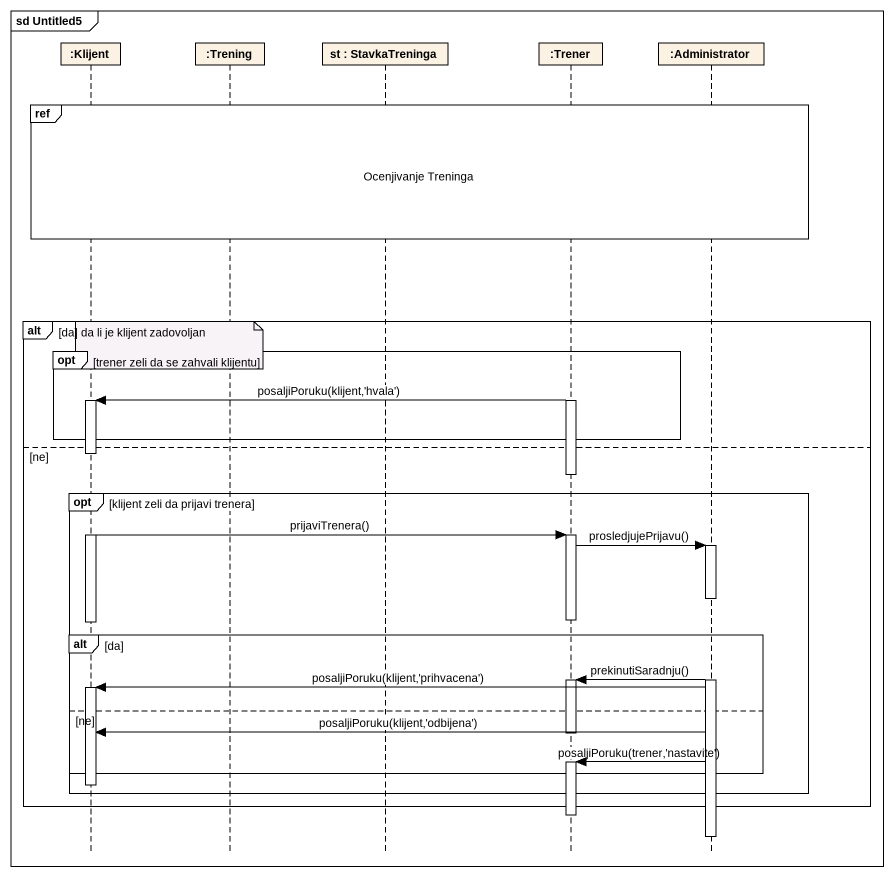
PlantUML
@startuml
mainframe sd Untitled5
hide footbox
participant ":Klijent" as Klijent
participant ":Trening" as Trening
participant "st : StavkaTreninga" as st
participant ":Trener" as Trener
participant ":Administrator" as Administrator

ref over Klijent, Trening, st, Trener, Administrator : Ocenjivanje Treninga
alt da
  note over Trening : da li je klijent zadovoljan
  opt trener zeli da se zahvali klijentu
    activate Trener
    Trener -> Klijent : posaljiPoruku(klijent,'hvala')
    activate Klijent
  end
else ne
  deactivate Trener
  opt klijent zeli da prijavi trenera
    Klijent -> Trener : prijaviTrenera()
    activate Trener
    Trener -> Administrator : prosledjujePrijavu()
    activate Administrator
    deactivate Trener
    deactivate Klijent
    alt da
      Administrator -> Trener : prekinutiSaradnju()
      activate Trener
      Administrator -> Klijent : posaljiPoruku(klijent,'prihvacena')
      activate Klijent
    else ne
      Administrator -> Klijent : posaljiPoruku(klijent,'odbijena')
      deactivate Trener
      Administrator -> Trener : posaljiPoruku(trener,'nastavite')
      activate Trener
    end
    deactivate Klijent
  end
end
deactivate Trener
deactivate Administrator
@enduml
